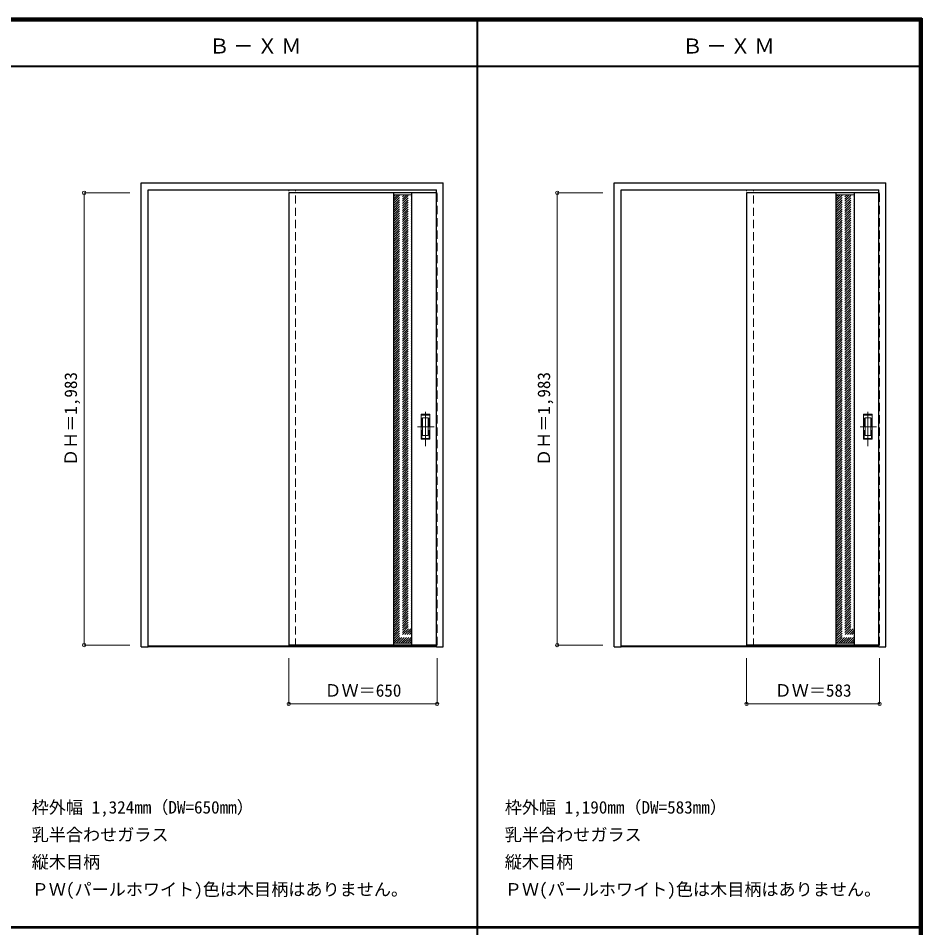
# Model space of a CAD drawing. Units: millimetres, scale not verified. Extents: x -6000 to 5700, y -4307 to 4175.
# Drawn here: x 1739 to 5700, y 186 to 4175 of the extents above; entities that cross this region are included whole.
import ezdxf
from ezdxf.enums import TextEntityAlignment as Align

# ---------------------------------------------------------------- set-up
doc = ezdxf.new("R2010")
doc.units = ezdxf.units.MM
doc.header["$LTSCALE"] = 30
doc.header["$PDMODE"] = 32
doc.header["$PDSIZE"] = 15
doc.linetypes.add('CHAIN1', pattern=[8, 5, -1, 1, -1])
doc.linetypes.add('DASHED1', pattern=[1.8, 1.2, -0.6])
for name, color, linetype, lineweight in [('0-2_扉', 4, 'DASHED1', 9), ('0-3_仕上げ', 3, 'Continuous', 25), ('0-4_枠', 3, 'Continuous', 25), ('0-6_引手', 7, 'Continuous', 18), ('0-A_文字', 7, 'Continuous', 18), ('0-B_寸法', 7, 'Continuous', 9), ('0-C_ハッチ', 4, 'DASHED1', 9), ('F-1_枠', 6, 'Continuous', 40)]:
    doc.layers.add(name, color=color, linetype=linetype, lineweight=lineweight)
doc.styles.add('ＭＳ ゴシック', font='')
doc.styles.get('ＭＳ ゴシック').set_extended_font_data('MS Gothic')

msp = doc.modelspace()

# ---------------------------------------------------------------- linework, layer by layer
at = {"layer": '0-2_扉'}
for p, q in [((2925, 3409), (2925, 3405)), ((3572, 3409), (3575, 3409)), ((4932, 3409), (4932, 3405)), ((5512, 3409), (5515, 3409))]:
    msp.add_line(p, q, dxfattribs=at)
at = {"layer": '0-2_扉', "color": 3, "linetype": 'Continuous', "lineweight": 25}
for p, q in [((2925, 3409), (2925, 1426)), ((3572, 3409), (2925, 3409)), ((4932, 3409), (4932, 1426)), ((5512, 3409), (4932, 3409)), ((3572, 1426), (2925, 1426)), ((5512, 1426), (4932, 1426))]:
    msp.add_line(p, q, dxfattribs=at)
at = {"layer": '0-2_扉'}
for points in [[(3572, 1426), (3575, 1426), (3575, 3409)], [(5512, 1426), (5515, 1426), (5515, 3409)]]:
    msp.add_lwpolyline(points, dxfattribs=at)
at = {"layer": '0-3_仕上げ'}
for p, q in [((3385, 1426), (3385, 3409)), ((3465, 1426), (3465, 3409)), ((5325, 1426), (5325, 3409)), ((5405, 1426), (5405, 3409))]:
    msp.add_line(p, q, dxfattribs=at)
at = {"layer": '0-3_仕上げ', "color": 7, "lineweight": 18}
for p, q in [((3385, 3401), (3465, 3401)), ((5325, 3401), (5405, 3401)), ((3385, 1434), (3465, 1434)), ((5325, 1434), (5405, 1434))]:
    msp.add_line(p, q, dxfattribs=at)
at = {"layer": '0-4_枠'}
for p, q in [((2278, 1418), (2278, 3453)), ((2278, 3453), (3602, 3453)), ((3602, 1418), (3602, 3453)), ((4352, 1418), (4352, 3453)), ((4352, 3453), (5542, 3453)), ((5542, 1418), (5542, 3453)), ((2308, 3423), (3572, 3423)), ((3572, 1418), (3572, 3423)), ((4382, 3423), (5512, 3423)), ((5512, 1418), (5512, 3423)), ((3572, 1421), (2308, 1421)), ((3572, 1418), (2308, 1418)), ((3572, 1418), (3602, 1418)), ((5512, 1421), (4382, 1421)), ((5512, 1418), (4382, 1418)), ((5512, 1418), (5542, 1418))]:
    msp.add_line(p, q, dxfattribs=at)
at = {"layer": '0-4_枠', "color": 4, "linetype": 'DASHED1', "lineweight": 9}
for p, q in [((2925, 1418), (2925, 3423)), ((2955, 1418), (2955, 3423)), ((4932, 1418), (4932, 3423)), ((4962, 1418), (4962, 3423)), ((2925, 1418), (2955, 1418)), ((4932, 1418), (4962, 1418))]:
    msp.add_line(p, q, dxfattribs=at)
at = {"layer": '0-4_枠'}
for points in [[(2278, 1418), (2308, 1418), (2308, 3423)], [(4352, 1418), (4382, 1418), (4382, 3423)]]:
    msp.add_lwpolyline(points, dxfattribs=at)
at = {"layer": '0-6_引手'}
for p, q in [((3543, 2438.5), (3505, 2438.5)), ((3505, 2328.5), (3505, 2438.5)), ((3543, 2328.5), (3543, 2438.5)), ((5483, 2438.5), (5445, 2438.5)), ((5445, 2328.5), (5445, 2438.5)), ((5483, 2328.5), (5483, 2438.5)), ((3536.5, 2422.5), (3511.5, 2422.5)), ((3511.5, 2344.5), (3511.5, 2422.5)), ((3536.5, 2344.5), (3536.5, 2422.5)), ((5476.5, 2422.5), (5451.5, 2422.5)), ((5451.5, 2344.5), (5451.5, 2422.5)), ((5476.5, 2344.5), (5476.5, 2422.5)), ((3543, 2328.5), (3505, 2328.5)), ((3536.5, 2344.5), (3511.5, 2344.5)), ((5483, 2328.5), (5445, 2328.5)), ((5476.5, 2344.5), (5451.5, 2344.5))]:
    msp.add_line(p, q, dxfattribs=at)
at = {"layer": '0-6_引手', "linetype": 'DASHED1'}
for p, q in [((3508, 2332.5), (3508, 2434.5)), ((5448, 2332.5), (5448, 2434.5)), ((3540, 2332.5), (3508, 2332.5)), ((5480, 2332.5), (5448, 2332.5))]:
    msp.add_line(p, q, dxfattribs=at)
at = {"layer": '0-6_引手', "linetype": 'CHAIN1'}
for p, q in [((3524, 2298.27), (3524, 2469.12)), ((5464, 2298.27), (5464, 2469.12)), ((3562.07, 2383.5), (3489.56, 2383.5)), ((5502.07, 2383.5), (5429.56, 2383.5))]:
    msp.add_line(p, q, dxfattribs=at)
at = {"layer": '0-6_引手', "linetype": 'DASHED1'}
for points in [[(3540, 2332.5), (3540, 2434.5), (3508, 2434.5)], [(5480, 2332.5), (5480, 2434.5), (5448, 2434.5)]]:
    msp.add_lwpolyline(points, dxfattribs=at)
at = {"layer": '0-B_寸法', "color": 4}
for p, q in [((2028, 3409), (2028, 1426)), ((2028, 3409), (2228, 3409)), ((4102, 3409), (4102, 1426)), ((4102, 3409), (4302, 3409)), ((2028, 1426), (2228, 1426)), ((4102, 1426), (4302, 1426)), ((2925, 1168), (2925, 1368)), ((3575, 1168), (3575, 1368)), ((4932, 1168), (4932, 1368)), ((5515, 1168), (5515, 1368)), ((3575, 1168), (2925, 1168)), ((5515, 1168), (4932, 1168))]:
    msp.add_line(p, q, dxfattribs=at)
at = {"layer": '0-B_寸法'}
for p in [(2028, 3409), (4102, 3409), (2028, 1426), (4102, 1426), (2925, 1168), (3575, 1168), (4932, 1168), (5515, 1168)]:
    msp.add_point(p, dxfattribs=at)
at = {"layer": '0-C_ハッチ'}
for p, q in [((3385, 3323.89), (3462.11, 3401)), ((3385, 3333.79), (3452.21, 3401)), ((3385, 3343.69), (3442.31, 3401)), ((3385, 3353.59), (3432.41, 3401)), ((3385, 3363.49), (3422.51, 3401)), ((3385, 3373.39), (3412.61, 3401)), ((3385, 3383.29), (3402.71, 3401)), ((3385, 3393.19), (3392.81, 3401)), ((3385, 3313.99), (3465, 3393.99)), ((5325, 3323.89), (5402.11, 3401)), ((5325, 3333.79), (5392.21, 3401)), ((5325, 3343.69), (5382.31, 3401)), ((5325, 3353.59), (5372.41, 3401)), ((5325, 3363.49), (5362.51, 3401)), ((5325, 3373.39), (5352.61, 3401)), ((5325, 3383.29), (5342.71, 3401)), ((5325, 3393.19), (5332.81, 3401)), ((5325, 3313.99), (5405, 3393.99)), ((3385, 3304.09), (3465, 3384.09)), ((3385, 3294.19), (3465, 3374.19)), ((3385, 3284.29), (3465, 3364.29)), ((3385, 3274.39), (3465, 3354.39)), ((5325, 3304.09), (5405, 3384.09)), ((5325, 3294.19), (5405, 3374.19)), ((5325, 3284.29), (5405, 3364.29)), ((5325, 3274.39), (5405, 3354.39)), ((3385, 3264.5), (3465, 3344.5)), ((3385, 3254.6), (3465, 3334.6)), ((3385, 3244.7), (3465, 3324.7)), ((3385, 3234.8), (3465, 3314.8)), ((5325, 3264.5), (5405, 3344.5)), ((5325, 3254.6), (5405, 3334.6)), ((5325, 3244.7), (5405, 3324.7)), ((5325, 3234.8), (5405, 3314.8)), ((3385, 3224.9), (3465, 3304.9)), ((3385, 3215), (3465, 3295)), ((3385, 3205.1), (3465, 3285.1)), ((3385, 3195.2), (3465, 3275.2)), ((5325, 3224.9), (5405, 3304.9)), ((5325, 3215), (5405, 3295)), ((5325, 3205.1), (5405, 3285.1)), ((5325, 3195.2), (5405, 3275.2)), ((3385, 3185.3), (3465, 3265.3)), ((3385, 3175.4), (3465, 3255.4)), ((3385, 3165.5), (3465, 3245.5)), ((3385, 3155.6), (3465, 3235.6)), ((5325, 3185.3), (5405, 3265.3)), ((5325, 3175.4), (5405, 3255.4)), ((5325, 3165.5), (5405, 3245.5)), ((5325, 3155.6), (5405, 3235.6)), ((3385, 3145.7), (3465, 3225.7)), ((3385, 3135.8), (3465, 3215.8)), ((3385, 3125.9), (3465, 3205.9)), ((3385, 3116), (3465, 3196)), ((5325, 3145.7), (5405, 3225.7)), ((5325, 3135.8), (5405, 3215.8)), ((5325, 3125.9), (5405, 3205.9)), ((5325, 3116), (5405, 3196)), ((3385, 3106.1), (3465, 3186.1)), ((3385, 3096.2), (3465, 3176.2)), ((3385, 3086.3), (3465, 3166.3)), ((3385, 3076.4), (3465, 3156.4)), ((5325, 3106.1), (5405, 3186.1)), ((5325, 3096.2), (5405, 3176.2)), ((5325, 3086.3), (5405, 3166.3)), ((5325, 3076.4), (5405, 3156.4)), ((3385, 3066.51), (3465, 3146.51)), ((3385, 3056.61), (3465, 3136.61)), ((3385, 3046.71), (3465, 3126.71)), ((3385, 3036.81), (3465, 3116.81)), ((5325, 3066.51), (5405, 3146.51)), ((5325, 3056.61), (5405, 3136.61)), ((5325, 3046.71), (5405, 3126.71)), ((5325, 3036.81), (5405, 3116.81)), ((3385, 3026.91), (3465, 3106.91)), ((3385, 3017.01), (3465, 3097.01)), ((3385, 3007.11), (3465, 3087.11)), ((3385, 2997.21), (3465, 3077.21)), ((5325, 3026.91), (5405, 3106.91)), ((5325, 3017.01), (5405, 3097.01)), ((5325, 3007.11), (5405, 3087.11)), ((5325, 2997.21), (5405, 3077.21)), ((3385, 2987.31), (3465, 3067.31)), ((3385, 2977.41), (3465, 3057.41)), ((3385, 2967.51), (3465, 3047.51)), ((3385, 2957.61), (3465, 3037.61)), ((5325, 2987.31), (5405, 3067.31)), ((5325, 2977.41), (5405, 3057.41)), ((5325, 2967.51), (5405, 3047.51)), ((5325, 2957.61), (5405, 3037.61)), ((3385, 2947.71), (3465, 3027.71)), ((3385, 2937.81), (3465, 3017.81)), ((3385, 2927.91), (3465, 3007.91)), ((3385, 2918.01), (3465, 2998.01)), ((5325, 2947.71), (5405, 3027.71)), ((5325, 2937.81), (5405, 3017.81)), ((5325, 2927.91), (5405, 3007.91)), ((5325, 2918.01), (5405, 2998.01)), ((3385, 2908.11), (3465, 2988.11)), ((3385, 2898.21), (3465, 2978.21)), ((3385, 2888.31), (3465, 2968.31)), ((3385, 2878.41), (3465, 2958.41)), ((5325, 2908.11), (5405, 2988.11)), ((5325, 2898.21), (5405, 2978.21)), ((5325, 2888.31), (5405, 2968.31)), ((5325, 2878.41), (5405, 2958.41)), ((3385, 2868.52), (3465, 2948.52)), ((3385, 2858.62), (3465, 2938.62)), ((3385, 2848.72), (3465, 2928.72)), ((3385, 2838.82), (3465, 2918.82)), ((5325, 2868.52), (5405, 2948.52)), ((5325, 2858.62), (5405, 2938.62)), ((5325, 2848.72), (5405, 2928.72)), ((5325, 2838.82), (5405, 2918.82)), ((3385, 2828.92), (3465, 2908.92)), ((3385, 2819.02), (3465, 2899.02)), ((3385, 2809.12), (3465, 2889.12)), ((3385, 2799.22), (3465, 2879.22)), ((5325, 2828.92), (5405, 2908.92)), ((5325, 2819.02), (5405, 2899.02)), ((5325, 2809.12), (5405, 2889.12)), ((5325, 2799.22), (5405, 2879.22)), ((3385, 2789.32), (3465, 2869.32)), ((3385, 2779.42), (3465, 2859.42)), ((3385, 2769.52), (3465, 2849.52)), ((3385, 2759.62), (3465, 2839.62)), ((5325, 2789.32), (5405, 2869.32)), ((5325, 2779.42), (5405, 2859.42)), ((5325, 2769.52), (5405, 2849.52)), ((5325, 2759.62), (5405, 2839.62)), ((3385, 2749.72), (3465, 2829.72)), ((3385, 2739.82), (3465, 2819.82)), ((3385, 2729.92), (3465, 2809.92)), ((3385, 2720.02), (3465, 2800.02)), ((5325, 2749.72), (5405, 2829.72)), ((5325, 2739.82), (5405, 2819.82)), ((5325, 2729.92), (5405, 2809.92)), ((5325, 2720.02), (5405, 2800.02)), ((3385, 2710.12), (3465, 2790.12)), ((3385, 2700.22), (3465, 2780.22)), ((3385, 2690.32), (3465, 2770.32)), ((3385, 2680.42), (3465, 2760.42)), ((5325, 2710.12), (5405, 2790.12)), ((5325, 2700.22), (5405, 2780.22)), ((5325, 2690.32), (5405, 2770.32)), ((5325, 2680.42), (5405, 2760.42)), ((3385, 2670.53), (3465, 2750.53)), ((3385, 2660.63), (3465, 2740.63)), ((3385, 2650.73), (3465, 2730.73)), ((3385, 2640.83), (3465, 2720.83)), ((5325, 2670.53), (5405, 2750.53)), ((5325, 2660.63), (5405, 2740.63)), ((5325, 2650.73), (5405, 2730.73)), ((5325, 2640.83), (5405, 2720.83)), ((3385, 2630.93), (3465, 2710.93)), ((3385, 2621.03), (3465, 2701.03)), ((3385, 2611.13), (3465, 2691.13)), ((3385, 2601.23), (3465, 2681.23)), ((5325, 2630.93), (5405, 2710.93)), ((5325, 2621.03), (5405, 2701.03)), ((5325, 2611.13), (5405, 2691.13)), ((5325, 2601.23), (5405, 2681.23)), ((3385, 2591.33), (3465, 2671.33)), ((3385, 2581.43), (3465, 2661.43)), ((3385, 2571.53), (3465, 2651.53)), ((3385, 2561.63), (3465, 2641.63)), ((5325, 2591.33), (5405, 2671.33)), ((5325, 2581.43), (5405, 2661.43)), ((5325, 2571.53), (5405, 2651.53)), ((5325, 2561.63), (5405, 2641.63)), ((3385, 2551.73), (3465, 2631.73)), ((3385, 2541.83), (3465, 2621.83)), ((3385, 2531.93), (3465, 2611.93)), ((3385, 2522.03), (3465, 2602.03)), ((5325, 2551.73), (5405, 2631.73)), ((5325, 2541.83), (5405, 2621.83)), ((5325, 2531.93), (5405, 2611.93)), ((5325, 2522.03), (5405, 2602.03)), ((3385, 2512.13), (3465, 2592.13)), ((3385, 2502.23), (3465, 2582.23)), ((3385, 2492.33), (3465, 2572.33)), ((3385, 2482.43), (3465, 2562.43)), ((5325, 2512.13), (5405, 2592.13)), ((5325, 2502.23), (5405, 2582.23)), ((5325, 2492.33), (5405, 2572.33)), ((5325, 2482.43), (5405, 2562.43)), ((3385, 2472.54), (3465, 2552.54)), ((3385, 2462.64), (3465, 2542.64)), ((3385, 2452.74), (3465, 2532.74)), ((3385, 2442.84), (3465, 2522.84)), ((5325, 2472.54), (5405, 2552.54)), ((5325, 2462.64), (5405, 2542.64)), ((5325, 2452.74), (5405, 2532.74)), ((5325, 2442.84), (5405, 2522.84)), ((3385, 2432.94), (3465, 2512.94)), ((3385, 2423.04), (3465, 2503.04)), ((3385, 2413.14), (3465, 2493.14)), ((3385, 2403.24), (3465, 2483.24)), ((3385, 2393.34), (3465, 2473.34)), ((5325, 2432.94), (5405, 2512.94)), ((5325, 2423.04), (5405, 2503.04)), ((5325, 2413.14), (5405, 2493.14)), ((5325, 2403.24), (5405, 2483.24)), ((5325, 2393.34), (5405, 2473.34)), ((3385, 2383.44), (3465, 2463.44)), ((3385, 2373.54), (3465, 2453.54)), ((3385, 2363.64), (3465, 2443.64)), ((3385, 2353.74), (3465, 2433.74)), ((5325, 2383.44), (5405, 2463.44)), ((5325, 2373.54), (5405, 2453.54)), ((5325, 2363.64), (5405, 2443.64)), ((5325, 2353.74), (5405, 2433.74)), ((3385, 2343.84), (3465, 2423.84)), ((3385, 2333.94), (3465, 2413.94)), ((3385, 2324.04), (3465, 2404.04)), ((3385, 2314.14), (3465, 2394.14)), ((5325, 2343.84), (5405, 2423.84)), ((5325, 2333.94), (5405, 2413.94)), ((5325, 2324.04), (5405, 2404.04)), ((5325, 2314.14), (5405, 2394.14)), ((3385, 2304.24), (3465, 2384.24)), ((3385, 2294.34), (3465, 2374.34)), ((3385, 2284.45), (3465, 2364.45)), ((3385, 2274.55), (3465, 2354.55)), ((5325, 2304.24), (5405, 2384.24)), ((5325, 2294.34), (5405, 2374.34)), ((5325, 2284.45), (5405, 2364.45)), ((5325, 2274.55), (5405, 2354.55)), ((3385, 2264.65), (3465, 2344.65)), ((3385, 2254.75), (3465, 2334.75)), ((3385, 2244.85), (3465, 2324.85)), ((3385, 2234.95), (3465, 2314.95)), ((5325, 2264.65), (5405, 2344.65)), ((5325, 2254.75), (5405, 2334.75)), ((5325, 2244.85), (5405, 2324.85)), ((5325, 2234.95), (5405, 2314.95)), ((3385, 2225.05), (3465, 2305.05)), ((3385, 2215.15), (3465, 2295.15)), ((3385, 2205.25), (3465, 2285.25)), ((3385, 2195.35), (3465, 2275.35)), ((5325, 2225.05), (5405, 2305.05)), ((5325, 2215.15), (5405, 2295.15)), ((5325, 2205.25), (5405, 2285.25)), ((5325, 2195.35), (5405, 2275.35)), ((3385, 2185.45), (3465, 2265.45)), ((3385, 2175.55), (3465, 2255.55)), ((3385, 2165.65), (3465, 2245.65)), ((3385, 2155.75), (3465, 2235.75)), ((5325, 2185.45), (5405, 2265.45)), ((5325, 2175.55), (5405, 2255.55)), ((5325, 2165.65), (5405, 2245.65)), ((5325, 2155.75), (5405, 2235.75)), ((3385, 2145.85), (3465, 2225.85)), ((3385, 2135.95), (3465, 2215.95)), ((3385, 2126.05), (3465, 2206.05)), ((3385, 2116.15), (3465, 2196.15)), ((5325, 2145.85), (5405, 2225.85)), ((5325, 2135.95), (5405, 2215.95)), ((5325, 2126.05), (5405, 2206.05)), ((5325, 2116.15), (5405, 2196.15)), ((3385, 2106.25), (3465, 2186.25)), ((3385, 2096.35), (3465, 2176.35)), ((3385, 2086.46), (3465, 2166.46)), ((3385, 2076.56), (3465, 2156.56)), ((5325, 2106.25), (5405, 2186.25)), ((5325, 2096.35), (5405, 2176.35)), ((5325, 2086.46), (5405, 2166.46)), ((5325, 2076.56), (5405, 2156.56)), ((3385, 2066.66), (3465, 2146.66)), ((3385, 2056.76), (3465, 2136.76)), ((3385, 2046.86), (3465, 2126.86)), ((3385, 2036.96), (3465, 2116.96)), ((5325, 2066.66), (5405, 2146.66)), ((5325, 2056.76), (5405, 2136.76)), ((5325, 2046.86), (5405, 2126.86)), ((5325, 2036.96), (5405, 2116.96)), ((3385, 2027.06), (3465, 2107.06)), ((3385, 2017.16), (3465, 2097.16)), ((3385, 2007.26), (3465, 2087.26)), ((3385, 1997.36), (3465, 2077.36)), ((5325, 2027.06), (5405, 2107.06)), ((5325, 2017.16), (5405, 2097.16)), ((5325, 2007.26), (5405, 2087.26)), ((5325, 1997.36), (5405, 2077.36)), ((3385, 1987.46), (3465, 2067.46)), ((3385, 1977.56), (3465, 2057.56)), ((3385, 1967.66), (3465, 2047.66)), ((3385, 1957.76), (3465, 2037.76)), ((5325, 1987.46), (5405, 2067.46)), ((5325, 1977.56), (5405, 2057.56)), ((5325, 1967.66), (5405, 2047.66)), ((5325, 1957.76), (5405, 2037.76)), ((3385, 1947.86), (3465, 2027.86)), ((3385, 1937.96), (3465, 2017.96)), ((3385, 1928.06), (3465, 2008.06)), ((3385, 1918.16), (3465, 1998.16)), ((5325, 1947.86), (5405, 2027.86)), ((5325, 1937.96), (5405, 2017.96)), ((5325, 1928.06), (5405, 2008.06)), ((5325, 1918.16), (5405, 1998.16)), ((3385, 1908.26), (3465, 1988.26)), ((3385, 1898.36), (3465, 1978.36)), ((3385, 1888.47), (3465, 1968.47)), ((3385, 1878.57), (3465, 1958.57)), ((5325, 1908.26), (5405, 1988.26)), ((5325, 1898.36), (5405, 1978.36)), ((5325, 1888.47), (5405, 1968.47)), ((5325, 1878.57), (5405, 1958.57)), ((3385, 1868.67), (3465, 1948.67)), ((3385, 1858.77), (3465, 1938.77)), ((3385, 1848.87), (3465, 1928.87)), ((3385, 1838.97), (3465, 1918.97)), ((5325, 1868.67), (5405, 1948.67)), ((5325, 1858.77), (5405, 1938.77)), ((5325, 1848.87), (5405, 1928.87)), ((5325, 1838.97), (5405, 1918.97)), ((3385, 1829.07), (3465, 1909.07)), ((3385, 1819.17), (3465, 1899.17)), ((3385, 1809.27), (3465, 1889.27)), ((3385, 1799.37), (3465, 1879.37)), ((5325, 1829.07), (5405, 1909.07)), ((5325, 1819.17), (5405, 1899.17)), ((5325, 1809.27), (5405, 1889.27)), ((5325, 1799.37), (5405, 1879.37)), ((3385, 1789.47), (3465, 1869.47)), ((3385, 1779.57), (3465, 1859.57)), ((3385, 1769.67), (3465, 1849.67)), ((3385, 1759.77), (3465, 1839.77)), ((5325, 1789.47), (5405, 1869.47)), ((5325, 1779.57), (5405, 1859.57)), ((5325, 1769.67), (5405, 1849.67)), ((5325, 1759.77), (5405, 1839.77)), ((3385, 1749.87), (3465, 1829.87)), ((3385, 1739.97), (3465, 1819.97)), ((3385, 1730.07), (3465, 1810.07)), ((3385, 1720.17), (3465, 1800.17)), ((5325, 1749.87), (5405, 1829.87)), ((5325, 1739.97), (5405, 1819.97)), ((5325, 1730.07), (5405, 1810.07)), ((5325, 1720.17), (5405, 1800.17)), ((3385, 1710.27), (3465, 1790.27)), ((3385, 1700.37), (3465, 1780.37)), ((3385, 1690.48), (3465, 1770.48)), ((3385, 1680.58), (3465, 1760.58)), ((5325, 1710.27), (5405, 1790.27)), ((5325, 1700.37), (5405, 1780.37)), ((5325, 1690.48), (5405, 1770.48)), ((5325, 1680.58), (5405, 1760.58)), ((3385, 1670.68), (3465, 1750.68)), ((3385, 1660.78), (3465, 1740.78)), ((3385, 1650.88), (3465, 1730.88)), ((3385, 1640.98), (3465, 1720.98)), ((5325, 1670.68), (5405, 1750.68)), ((5325, 1660.78), (5405, 1740.78)), ((5325, 1650.88), (5405, 1730.88)), ((5325, 1640.98), (5405, 1720.98)), ((3385, 1631.08), (3465, 1711.08)), ((3385, 1621.18), (3465, 1701.18)), ((3385, 1611.28), (3465, 1691.28)), ((3385, 1601.38), (3465, 1681.38)), ((5325, 1631.08), (5405, 1711.08)), ((5325, 1621.18), (5405, 1701.18)), ((5325, 1611.28), (5405, 1691.28)), ((5325, 1601.38), (5405, 1681.38)), ((3385, 1591.48), (3465, 1671.48)), ((3385, 1581.58), (3465, 1661.58)), ((3385, 1571.68), (3465, 1651.68)), ((3385, 1561.78), (3465, 1641.78)), ((5325, 1591.48), (5405, 1671.48)), ((5325, 1581.58), (5405, 1661.58)), ((5325, 1571.68), (5405, 1651.68)), ((5325, 1561.78), (5405, 1641.78)), ((3385, 1551.88), (3465, 1631.88)), ((3385, 1541.98), (3465, 1621.98)), ((3385, 1532.08), (3465, 1612.08)), ((3385, 1522.18), (3465, 1602.18)), ((5325, 1551.88), (5405, 1631.88)), ((5325, 1541.98), (5405, 1621.98)), ((5325, 1532.08), (5405, 1612.08)), ((5325, 1522.18), (5405, 1602.18)), ((3385, 1512.28), (3465, 1592.28)), ((3385, 1502.38), (3465, 1582.38)), ((3385, 1492.49), (3465, 1572.49)), ((3385, 1482.59), (3465, 1562.59)), ((5325, 1512.28), (5405, 1592.28)), ((5325, 1502.38), (5405, 1582.38)), ((5325, 1492.49), (5405, 1572.49)), ((5325, 1482.59), (5405, 1562.59)), ((3385, 1472.69), (3465, 1552.69)), ((3385, 1462.79), (3465, 1542.79)), ((3385, 1452.89), (3465, 1532.89)), ((3385, 1442.99), (3465, 1522.99)), ((5325, 1472.69), (5405, 1552.69)), ((5325, 1462.79), (5405, 1542.79)), ((5325, 1452.89), (5405, 1532.89)), ((5325, 1442.99), (5405, 1522.99)), ((3385.91, 1434), (3465, 1513.09)), ((3395.81, 1434), (3465, 1503.19)), ((3405.71, 1434), (3465, 1493.29)), ((3415.61, 1434), (3465, 1483.39)), ((5325.91, 1434), (5405, 1513.09)), ((5335.81, 1434), (5405, 1503.19)), ((5345.71, 1434), (5405, 1493.29)), ((5355.61, 1434), (5405, 1483.39)), ((3425.51, 1434), (3465, 1473.49)), ((3435.41, 1434), (3465, 1463.59)), ((3445.31, 1434), (3465, 1453.69)), ((3455.21, 1434), (3465, 1443.79)), ((5365.51, 1434), (5405, 1473.49)), ((5375.41, 1434), (5405, 1463.59)), ((5385.31, 1434), (5405, 1453.69)), ((5395.21, 1434), (5405, 1443.79))]:
    msp.add_line(p, q, dxfattribs=at)
at = {"layer": 'F-1_枠'}
for p, q in [((-6000, 4175), (5700, 4175)), ((-6000, 4170), (5700, 4170)), ((-6000, 4165), (5700, 4165)), ((3752, -3790), (3752, 4175)), ((5690, 4175), (5690, -4205)), ((5695, 4175), (5695, -4205)), ((5700, 4175), (5700, -4205)), ((-6000, 3965), (5700, 3965)), ((-6000, 190.5), (5700, 190.5)), ((-6000, 187.5), (5700, 187.5))]:
    msp.add_line(p, q, dxfattribs=at)

# ---------------------------------------------------------------- texts
at = {"layer": '0-A_文字', "style": 'ＭＳ ゴシック'}
for s, p in [('枠外幅 1,324mm（DW=650mm）', (1798, 670.5)), ('枠外幅 1,190mm（DW=583mm）', (3872, 670.5)), ('乳半合わせガラス', (1798, 550.5)), ('乳半合わせガラス', (3872, 550.5)), ('縦木目柄', (1798, 430.5)), ('縦木目柄', (3872, 430.5)), ('ＰＷ(パールホワイト)色は木目柄はありません。', (1798, 310.5)), ('ＰＷ(パールホワイト)色は木目柄はありません。', (3872, 310.5))]:
    msp.add_text(s, height=54.99, dxfattribs=at).set_placement(p, align=Align.BOTTOM_LEFT)
at = {"layer": '0-A_文字', "char_height": 65.98, "attachment_point": 7, "style": 'ＭＳ ゴシック'}
for insert in [(2575.5, 4020), (4649.5, 4020)]:
    msp.add_mtext('\\T1.17;Ｂ－ＸＭ', dxfattribs=dict(at, insert=insert))
at = {"layer": '0-B_寸法', "style": 'ＭＳ ゴシック'}
for p in [(2013, 2211.25), (4087, 2211.25)]:
    msp.add_text('ＤＨ＝1,983', height=54.99, rotation=90, dxfattribs=at).set_placement(p, align=Align.BOTTOM_LEFT)
for s, p in [('ＤＷ＝650', (3081.25, 1183)), ('ＤＷ＝583', (5054.75, 1183))]:
    msp.add_text(s, height=54.99, dxfattribs=at).set_placement(p, align=Align.BOTTOM_LEFT)

doc.saveas('drawing.dxf')
